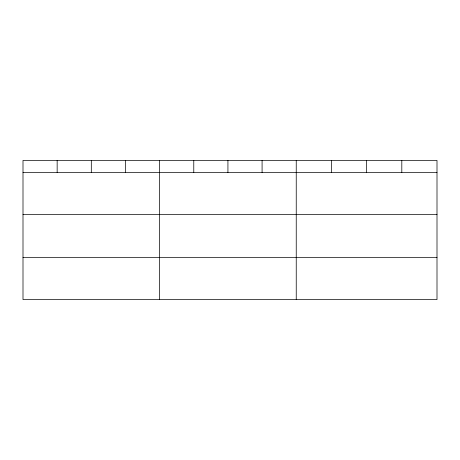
<?xml version="1.0" encoding="UTF-8"?>
<svg xmlns="http://www.w3.org/2000/svg" width="460" height="460" viewBox="0 0 460 460"><rect width="100%" height="100%" fill="white"/><g stroke="black" fill="none" stroke-linecap="round" stroke-linejoin="round"><path stroke-width="0.69" d="M437 214.44L437 160.425L23 160.425L23 299.575L437 299.575L437 214.44L23 214.44M23 172.506L437 172.506M23 257.64L437 257.64M401.81 160.425L401.81 172.506M366.62 160.425L366.62 172.506M331.43 160.425L331.43 172.506M296.24 160.425L296.24 299.575M262.085 160.425L262.085 172.506M227.93 160.425L227.93 172.506M193.775 160.425L193.775 172.506M159.62 160.425L159.62 299.575M125.465 160.425L125.465 172.506M91.31 160.425L91.31 172.506M57.155 160.425L57.155 172.506"/></g></svg>
